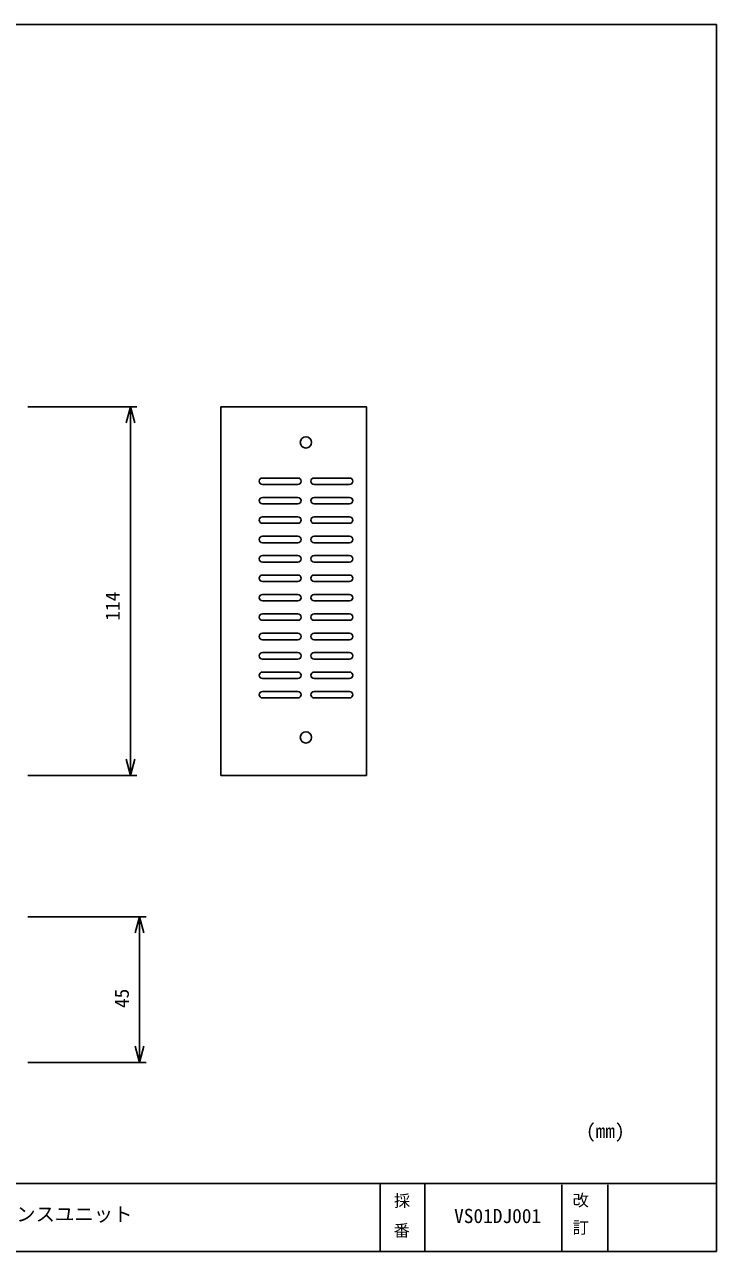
# Model space of a CAD drawing. Units: millimetres on the paper. Extents: x -865 to 142, y -98 to 91.
# Drawn here: x 34.8 to 141.8, y -98.3 to 91.4 of the extents above; entities that cross this region are included whole.
import ezdxf
from ezdxf.enums import TextEntityAlignment as Align

# ---------------------------------------------------------------- set-up
doc = ezdxf.new("R2010")
doc.units = ezdxf.units.MM
doc.layers.add('0-0_0', color=4, linetype='Continuous')
doc.layers.add('0-9_細線_0_15', color=4, linetype='Continuous')
doc.styles.add('ＭＳ ゴシック', font='')
doc.styles.get('ＭＳ ゴシック').set_extended_font_data('MS Gothic')

msp = doc.modelspace()

# ---------------------------------------------------------------- linework, layer by layer
at = {"layer": '0-0_0'}
for p, q in [((51.129, 32.306), (51.129, 29.806)), ((51.129, -24.694), (51.129, -22.194)), ((52.557, -46.542), (52.557, -49.042)), ((52.557, -69.042), (52.557, -66.542)), ((141.803, -87.795), (-141.803, -87.791))]:
    msp.add_line(p, q, dxfattribs=at)
for points in [[(50.459, 29.806), (51.129, 32.306), (51.798, 29.806)], [(51.798, -22.194), (51.129, -24.694), (50.459, -22.194)], [(51.887, -49.042), (52.557, -46.542), (53.227, -49.042)], [(53.227, -66.542), (52.557, -69.042), (51.887, -66.542)]]:
    msp.add_lwpolyline(points, dxfattribs=at)
at = {"layer": '0-9_細線_0_15'}
for p, q in [((35.253, 32.306), (52.129, 32.306)), ((51.129, -22.194), (51.129, 29.806)), ((77.045, 21.297), (71.545, 21.297)), ((85.045, 21.297), (79.545, 21.297)), ((77.045, 20.297), (71.545, 20.297)), ((85.045, 20.297), (79.545, 20.297)), ((77.045, 18.297), (71.545, 18.297)), ((77.045, 17.297), (71.545, 17.297)), ((85.045, 18.297), (79.545, 18.297)), ((85.045, 17.297), (79.545, 17.297)), ((77.045, 15.297), (71.545, 15.297)), ((85.045, 15.297), (79.545, 15.297)), ((77.045, 14.297), (71.545, 14.297)), ((85.045, 14.297), (79.545, 14.297)), ((77.045, 12.297), (71.545, 12.297)), ((85.045, 12.297), (79.545, 12.297)), ((77.045, 11.297), (71.545, 11.297)), ((85.045, 11.297), (79.545, 11.297)), ((77.045, 9.297), (71.545, 9.297)), ((77.045, 8.297), (71.545, 8.297)), ((85.045, 9.297), (79.545, 9.297)), ((85.045, 8.297), (79.545, 8.297)), ((77.045, 6.297), (71.545, 6.297)), ((85.045, 6.297), (79.545, 6.297)), ((77.045, 5.297), (71.545, 5.297)), ((85.045, 5.297), (79.545, 5.297)), ((77.045, 3.297), (71.545, 3.297)), ((77.045, 2.297), (71.545, 2.297)), ((85.045, 3.297), (79.545, 3.297)), ((85.045, 2.297), (79.545, 2.297)), ((77.045, 0.297), (71.545, 0.297)), ((85.045, 0.297), (79.545, 0.297)), ((77.045, -0.703), (71.545, -0.703)), ((85.045, -0.703), (79.545, -0.703)), ((77.045, -2.703), (71.545, -2.703)), ((77.045, -3.703), (71.545, -3.703)), ((85.045, -2.703), (79.545, -2.703)), ((85.045, -3.703), (79.545, -3.703)), ((77.045, -5.703), (71.545, -5.703)), ((77.045, -6.703), (71.545, -6.703)), ((85.045, -5.703), (79.545, -5.703)), ((85.045, -6.703), (79.545, -6.703)), ((77.045, -8.703), (71.545, -8.703)), ((85.045, -8.703), (79.545, -8.703)), ((77.045, -9.703), (71.545, -9.703)), ((85.045, -9.703), (79.545, -9.703)), ((77.045, -11.703), (71.545, -11.703)), ((77.045, -12.703), (71.545, -12.703)), ((85.045, -11.703), (79.545, -11.703)), ((85.045, -12.703), (79.545, -12.703)), ((35.253, -24.694), (52.129, -24.694)), ((35.253, -46.542), (53.557, -46.542)), ((52.557, -66.542), (52.557, -49.042)), ((35.253, -69.042), (53.557, -69.042)), ((89.761, -87.885), (89.761, -98.205)), ((96.66, -87.888), (96.66, -98.209)), ((117.874, -87.959), (117.874, -98.28)), ((124.987, -87.959), (124.987, -98.28)), ((141.803, -98.28), (-141.803, -98.28))]:
    msp.add_line(p, q, dxfattribs=at)
msp.add_lwpolyline([(-141.803, -98.28), (-141.803, 91.405), (141.803, 91.405), (141.803, -98.28)], dxfattribs=at)
msp.add_lwpolyline([(65.145, -24.694), (87.645, -24.694), (87.645, 32.306), (65.145, 32.306)], close=True, dxfattribs=at)
for centre in [(78.295, 26.797), (78.295, -18.803)]:
    msp.add_circle(centre, 0.875, dxfattribs=at)
for centre, start, end in [((71.545, 20.797), 90, 270), ((77.045, 20.797), 270, 90), ((79.545, 20.797), 90, 270), ((85.045, 20.797), 270, 90), ((71.545, 17.797), 90, 270), ((77.045, 17.797), 270, 90), ((79.545, 17.797), 90, 270), ((85.045, 17.797), 270, 90), ((71.545, 14.797), 90, 270), ((77.045, 14.797), 270, 90), ((79.545, 14.797), 90, 270), ((85.045, 14.797), 270, 90), ((71.545, 11.797), 90, 270), ((77.045, 11.797), 270, 90), ((79.545, 11.797), 90, 270), ((85.045, 11.797), 270, 90), ((71.545, 8.797), 90, 270), ((77.045, 8.797), 270, 90), ((79.545, 8.797), 90, 270), ((85.045, 8.797), 270, 90), ((71.545, 5.797), 90, 270), ((77.045, 5.797), 270, 90), ((79.545, 5.797), 90, 270), ((85.045, 5.797), 270, 90), ((71.545, 2.797), 90, 270), ((77.045, 2.797), 270, 90), ((79.545, 2.797), 90, 270), ((85.045, 2.797), 270, 90), ((71.545, -0.203), 90, 270), ((77.045, -0.203), 270, 90), ((79.545, -0.203), 90, 270), ((85.045, -0.203), 270, 90), ((71.545, -3.203), 90, 270), ((77.045, -3.203), 270, 90), ((79.545, -3.203), 90, 270), ((85.045, -3.203), 270, 90), ((71.545, -6.203), 90, 270), ((77.045, -6.203), 270, 90), ((79.545, -6.203), 90, 270), ((85.045, -6.203), 270, 90), ((71.545, -9.203), 90, 270), ((77.045, -9.203), 270, 90), ((79.545, -9.203), 90, 270), ((85.045, -9.203), 270, 90), ((71.545, -12.203), 90, 270), ((77.045, -12.203), 270, 90), ((79.545, -12.203), 90, 270), ((85.045, -12.203), 270, 90)]:
    msp.add_arc(centre, 0.5, start, end, dxfattribs=at)

# ---------------------------------------------------------------- texts
at = {"layer": '0-0_0', "style": 'ＭＳ ゴシック'}
for s, p in [('採', (91.925, -91.905)), ('番', (91.85, -96.514))]:
    msp.add_text(s, height=1.833, dxfattribs=at).set_placement(p, align=Align.BOTTOM_LEFT)
at = {"layer": '0-9_細線_0_15', "style": 'ＭＳ ゴシック'}
for s, p in [('114', (50.129, -0.765)), ('45', (51.557, -60.649))]:
    msp.add_text(s, height=2.199, rotation=90, dxfattribs=at).set_placement(p, align=Align.BOTTOM_LEFT)
for s, height, p in [('(mm)', 2.199, (121.616, -81.414)), ('改', 1.833, (119.552, -91.824)), ('ビデオサーベランスユニット', 2.199, (12.464, -94.276)), ('VS01DJ001', 2.199, (101.212, -94.551)), ('訂', 1.833, (119.552, -96.054))]:
    msp.add_text(s, height=height, dxfattribs=at).set_placement(p, align=Align.BOTTOM_LEFT)

doc.saveas('drawing.dxf')
